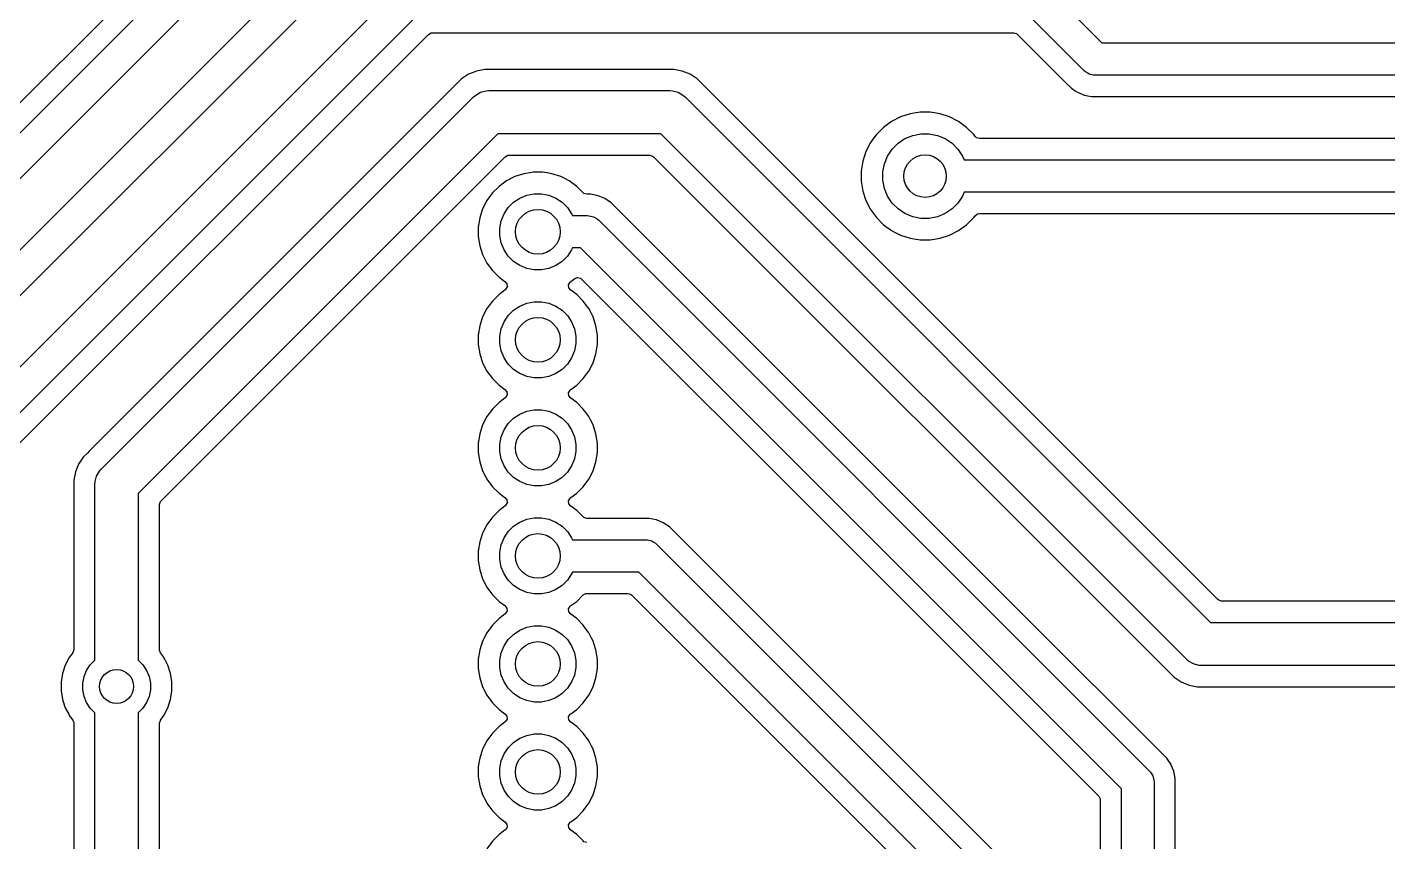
# Model space of a CAD drawing. Extents: x 101.7 to 181.8, y -136.4 to -71.3.
# Drawn here: x 132.9 to 164.88, y -103.65 to -84.5 of the extents above; entities that cross this region are included whole.
import ezdxf

# ---------------------------------------------------------------- set-up
doc = ezdxf.new("R2010")
doc.units = 0
doc.layers.add('BLACK', color=7, linetype='CONTINUOUS')

msp = doc.modelspace()

# ---------------------------------------------------------------- linework, layer by layer
at = {"layer": 'BLACK', "linetype": 'CONTINUOUS'}
for p, q in [((139.688073, -79.315295), (124.155298, -94.84807)), ((124.570592, -95.140592), (139.980592, -79.730592)), ((140.407816, -80.381), (125.221, -95.567816)), ((127.480592, -94.980592), (140.480592, -81.980593)), ((140.907815, -82.631), (128.131, -95.407815)), ((130.730592, -94.480592), (141.730592, -83.480592)), ((156.769408, -83.480592), (158.157815, -84.869)), ((142.157816, -84.131), (131.381, -94.907816)), ((157.730592, -85.519407), (156.342184, -84.131)), ((131.917819, -95.078811), (142.328811, -84.667819)), ((142.328811, -84.667819), (142.390134, -84.634334)), ((142.390134, -84.634334), (142.416492, -84.6315)), ((142.416492, -84.6315), (156.083508, -84.6315)), ((156.083508, -84.6315), (156.150547, -84.651185)), ((156.150547, -84.651185), (156.171189, -84.667819)), ((156.171189, -84.667819), (156.745991, -85.24262)), ((158.157815, -84.869), (165.092184, -84.869)), ((156.745991, -85.24262), (157.315294, -85.811923)), ((143.272294, -85.606278), (143.107123, -85.716642)), ((143.379807, -85.561745), (143.272294, -85.606278)), ((143.379809, -85.561745), (143.379807, -85.561745)), ((143.455831, -85.530256), (143.379809, -85.561745)), ((143.455835, -85.530255), (143.455831, -85.530256)), ((143.455838, -85.530254), (143.455835, -85.530255)), ((143.650666, -85.4915), (143.455838, -85.530253)), ((143.455838, -85.530253), (143.455838, -85.530254)), ((143.650671, -85.4915), (143.650666, -85.4915)), ((148.099329, -85.4915), (143.650671, -85.4915)), ((148.099333, -85.4915), (148.099329, -85.4915)), ((148.294161, -85.530254), (148.099333, -85.4915)), ((148.294169, -85.530256), (148.294161, -85.530254)), ((148.477704, -85.606279), (148.294169, -85.530256)), ((148.64288, -85.716646), (148.477704, -85.606279)), ((157.768053, -85.552259), (157.730592, -85.519407)), ((157.768062, -85.552268), (157.768053, -85.552259)), ((157.822669, -85.583795), (157.768062, -85.552268)), ((157.854197, -85.601998), (157.822669, -85.583795)), ((157.950269, -85.62774), (157.854197, -85.601998)), ((157.95027, -85.62774), (157.950269, -85.62774)), ((158, -85.631), (157.95027, -85.62774)), ((165.25, -85.631), (158, -85.631)), ((143.107115, -85.716648), (135.811248, -93.012518)), ((143.107123, -85.716642), (143.107115, -85.716648)), ((143.555597, -86.030669), (143.683693, -85.996346)), ((143.683693, -85.996346), (143.75, -85.992)), ((143.75, -85.992), (148, -85.992)), ((148, -85.992), (148.066307, -85.996346)), ((148.066307, -85.996346), (148.194403, -86.030669)), ((148.642884, -85.716649), (148.64288, -85.716646)), ((160.881416, -97.955181), (148.642884, -85.716649)), ((157.315294, -85.811923), (157.438077, -85.934706)), ((157.438077, -85.934706), (157.525135, -85.992876)), ((157.525135, -85.992876), (157.582453, -86.031175)), ((134.64079, -94.89079), (143.39079, -86.14079)), ((143.39079, -86.14079), (143.440749, -86.096976)), ((143.440749, -86.096976), (143.555597, -86.030669)), ((148.194403, -86.030669), (148.309251, -86.096977)), ((148.309251, -86.096977), (148.35921, -86.14079)), ((148.35921, -86.14079), (160.710421, -98.492)), ((157.582453, -86.031175), (157.582454, -86.031175)), ((157.582454, -86.031175), (157.582455, -86.031176)), ((157.582455, -86.031176), (157.582457, -86.031177)), ((157.582457, -86.031177), (157.691409, -86.076306)), ((157.691409, -86.076306), (157.742876, -86.097624)), ((157.742876, -86.097624), (157.74288, -86.097624)), ((157.74288, -86.097624), (157.742881, -86.097625)), ((157.742881, -86.097625), (157.913176, -86.1315)), ((157.913176, -86.1315), (157.913179, -86.1315)), ((157.913179, -86.1315), (165.336823, -86.1315)), ((153.424003, -86.609433), (153.213566, -86.716657)), ((153.648631, -86.536446), (153.424003, -86.609433)), ((153.881903, -86.4995), (153.648631, -86.536446)), ((153.881908, -86.4995), (153.881903, -86.4995)), ((154.118092, -86.4995), (153.881908, -86.4995)), ((154.118097, -86.4995), (154.118092, -86.4995)), ((154.351368, -86.536446), (154.118097, -86.4995)), ((154.575996, -86.609433), (154.351368, -86.536446)), ((154.753742, -86.7), (154.575996, -86.609433)), ((153.022487, -86.855485), (152.855485, -87.022487)), ((153.022488, -86.855485), (153.022487, -86.855485)), ((153.02249, -86.855483), (153.022488, -86.855485)), ((153.115914, -86.787606), (153.02249, -86.855483)), ((153.213566, -86.716657), (153.115914, -86.787606)), ((154.786433, -86.716657), (154.753742, -86.7)), ((154.97751, -86.855483), (154.786433, -86.716657)), ((154.977512, -86.855485), (154.97751, -86.855483)), ((155.144517, -87.02249), (154.977512, -86.855485)), ((143.96042, -87.008), (135.508, -95.46042)), ((147.78958, -87.008), (143.96042, -87.008)), ((160.14079, -99.359211), (147.78958, -87.008)), ((152.716657, -87.213566), (152.609433, -87.424003)), ((152.795862, -87.10455), (152.716657, -87.213566)), ((152.855483, -87.02249), (152.795862, -87.10455)), ((152.855485, -87.022488), (152.855483, -87.02249)), ((152.855485, -87.022487), (152.855485, -87.022488)), ((153.22699, -87.365607), (153.365607, -87.22699)), ((153.365607, -87.22699), (153.528603, -87.118079)), ((153.528603, -87.118079), (153.709715, -87.04306)), ((153.709715, -87.04306), (153.901983, -87.004815)), ((153.901983, -87.004815), (154.098017, -87.004815)), ((154.098017, -87.004815), (154.290285, -87.04306)), ((154.290285, -87.04306), (154.471397, -87.118079)), ((154.471397, -87.118079), (154.634393, -87.22699)), ((154.634393, -87.22699), (154.77301, -87.365607)), ((155.177137, -87.067387), (155.144517, -87.02249)), ((155.210415, -87.098815), (155.177137, -87.067387)), ((155.277454, -87.1185), (155.210415, -87.098815)), ((167.333508, -87.1185), (155.277454, -87.1185)), ((136.044819, -95.631415), (144.131416, -87.544819)), ((144.131416, -87.544819), (144.192739, -87.511334)), ((144.192739, -87.511334), (144.219097, -87.5085)), ((144.219097, -87.5085), (147.530904, -87.5085)), ((147.530904, -87.5085), (147.597943, -87.528185)), ((147.597943, -87.528185), (147.618585, -87.544819)), ((147.618585, -87.544819), (159.857115, -99.783351)), ((152.609433, -87.424003), (152.536446, -87.648631)), ((153.04306, -87.709715), (153.118079, -87.528603)), ((153.118079, -87.528603), (153.22699, -87.365607)), ((154.77301, -87.365607), (154.881921, -87.528603)), ((154.881921, -87.528603), (154.919365, -87.619)), ((144.717201, -87.920995), (144.572047, -87.943985)), ((144.789778, -87.9095), (144.717201, -87.920995)), ((145.010222, -87.9095), (144.789778, -87.9095)), ((145.119086, -87.926742), (145.010222, -87.9095)), ((145.227952, -87.943985), (145.119086, -87.926742)), ((152.536446, -87.648631), (152.4995, -87.881902)), ((152.4995, -87.881902), (152.4995, -88.118097)), ((153.004815, -87.901983), (153.04306, -87.709715)), ((153.004815, -88.098017), (153.004815, -87.901983)), ((154.919365, -87.619), (167.592184, -87.619)), ((143.987636, -88.241756), (143.831756, -88.397636)), ((143.987641, -88.241752), (143.987636, -88.241756)), ((144.165974, -88.112187), (143.987641, -88.241752)), ((144.362393, -88.012104), (144.165974, -88.112187)), ((144.362396, -88.012103), (144.362393, -88.012104)), ((144.572047, -87.943985), (144.362396, -88.012103)), ((145.437603, -88.012103), (145.227952, -87.943985)), ((145.437606, -88.012104), (145.437603, -88.012103)), ((145.516791, -88.052452), (145.437606, -88.012104)), ((145.634022, -88.112185), (145.516791, -88.052452)), ((145.634024, -88.112186), (145.634022, -88.112185)), ((145.634025, -88.112187), (145.634024, -88.112186)), ((145.812358, -88.241752), (145.634025, -88.112187)), ((145.812363, -88.241756), (145.812358, -88.241752)), ((145.962788, -88.392181), (145.812363, -88.241756)), ((152.4995, -88.118097), (152.536446, -88.351368)), ((153.04306, -88.290285), (153.004815, -88.098017)), ((143.831752, -88.397641), (143.702187, -88.575974)), ((143.831756, -88.397636), (143.831752, -88.397641)), ((144.329046, -88.614291), (144.475743, -88.516271)), ((144.475743, -88.516271), (144.638744, -88.448754)), ((144.638744, -88.448754), (144.811785, -88.414334)), ((144.811785, -88.414334), (144.988215, -88.414334)), ((144.988215, -88.414334), (145.161256, -88.448754)), ((145.161256, -88.448754), (145.324257, -88.516271)), ((145.324257, -88.516271), (145.470954, -88.614291)), ((145.98343, -88.408815), (145.962788, -88.392181)), ((146.050469, -88.4285), (145.98343, -88.408815)), ((146.14682, -88.4285), (146.050469, -88.4285)), ((146.146821, -88.4285), (146.14682, -88.4285)), ((146.146823, -88.4285), (146.146821, -88.4285)), ((146.317118, -88.462374), (146.146823, -88.4285)), ((146.317128, -88.462377), (146.317118, -88.462374)), ((146.477543, -88.528822), (146.317128, -88.462377)), ((146.621926, -88.625295), (146.477543, -88.528822)), ((152.536446, -88.351368), (152.609433, -88.575996)), ((153.118079, -88.471397), (153.04306, -88.290285)), ((153.22699, -88.634393), (153.118079, -88.471397)), ((154.881921, -88.471397), (154.77301, -88.634393)), ((154.919365, -88.381), (154.881921, -88.471397)), ((167.75, -88.381), (154.919365, -88.381)), ((143.602103, -88.772396), (143.533985, -88.982047)), ((143.602104, -88.772393), (143.602103, -88.772396)), ((143.702187, -88.575974), (143.602104, -88.772393)), ((144.038754, -89.048744), (144.106271, -88.885743)), ((144.106271, -88.885743), (144.204291, -88.739046)), ((144.204291, -88.739046), (144.329046, -88.614291)), ((145.470954, -88.614291), (145.595709, -88.739046)), ((145.595709, -88.739046), (145.693729, -88.885743)), ((145.693729, -88.885743), (145.711647, -88.929)), ((146.621927, -88.625296), (146.621926, -88.625295)), ((156.387195, -98.390566), (146.621927, -88.625296)), ((152.609433, -88.575996), (152.709503, -88.772393)), ((152.709503, -88.772393), (152.716657, -88.786433)), ((152.716657, -88.786433), (152.855483, -88.97751)), ((153.365607, -88.77301), (153.22699, -88.634393)), ((153.528603, -88.881921), (153.365607, -88.77301)), ((153.709715, -88.95694), (153.528603, -88.881921)), ((154.471397, -88.881921), (154.290285, -88.95694)), ((154.634393, -88.77301), (154.471397, -88.881921)), ((154.77301, -88.634393), (154.634393, -88.77301)), ((155.177137, -88.932613), (155.232467, -88.889948)), ((155.232467, -88.889948), (155.277454, -88.8815)), ((155.277454, -88.8815), (167.836823, -88.8815)), ((143.533985, -88.982047), (143.4995, -89.199778)), ((143.4995, -89.199778), (143.4995, -89.420221)), ((144.004334, -89.221785), (144.038754, -89.048744)), ((145.711647, -88.929), (146.06, -88.929)), ((146.06, -88.929), (146.109715, -88.932259)), ((146.109715, -88.932259), (146.109731, -88.932259)), ((146.109731, -88.932259), (146.205803, -88.958002)), ((146.205803, -88.958002), (146.23733, -88.976204)), ((146.23733, -88.976204), (146.291938, -89.007732)), ((146.291938, -89.007732), (146.291946, -89.00774)), ((146.291946, -89.00774), (146.329408, -89.040592)), ((146.329408, -89.040592), (159.269407, -101.980592)), ((152.855483, -88.97751), (153.02249, -89.144517)), ((153.02249, -89.144517), (153.213567, -89.283343)), ((153.901983, -88.995185), (153.709715, -88.95694)), ((154.098017, -88.995185), (153.901983, -88.995185)), ((154.290285, -88.95694), (154.098017, -88.995185)), ((154.786433, -89.283343), (154.97751, -89.144517)), ((154.97751, -89.144517), (155.144517, -88.97751)), ((155.144517, -88.97751), (155.177137, -88.932613)), ((143.4995, -89.420221), (143.533985, -89.637952)), ((144.004334, -89.398215), (144.004334, -89.221785)), ((144.038754, -89.571256), (144.004334, -89.398215)), ((153.213567, -89.283343), (153.312991, -89.334002)), ((153.312991, -89.334002), (153.424003, -89.390566)), ((153.424003, -89.390566), (153.424005, -89.390566)), ((153.424005, -89.390566), (153.424008, -89.390568)), ((153.424008, -89.390568), (153.544412, -89.429689)), ((153.544412, -89.429689), (153.648631, -89.463553)), ((153.648631, -89.463553), (153.881903, -89.5005)), ((153.881903, -89.5005), (153.881908, -89.5005)), ((153.881908, -89.5005), (154.118097, -89.5005)), ((154.118097, -89.5005), (154.351368, -89.463553)), ((154.351368, -89.463553), (154.575992, -89.390568)), ((154.575992, -89.390568), (154.786433, -89.283343)), ((143.533985, -89.637952), (143.602103, -89.847603)), ((143.602103, -89.847603), (143.602104, -89.847606)), ((143.602104, -89.847606), (143.702187, -90.044025)), ((144.106271, -89.734257), (144.038754, -89.571256)), ((144.204291, -89.880954), (144.106271, -89.734257)), ((145.693729, -89.734257), (145.595709, -89.880954)), ((145.711647, -89.691), (145.693729, -89.734257)), ((145.902184, -89.691), (145.711647, -89.691)), ((158.619, -102.407815), (145.902184, -89.691)), ((143.702187, -90.044025), (143.831752, -90.222358)), ((144.329046, -90.005709), (144.204291, -89.880954)), ((144.475743, -90.103729), (144.329046, -90.005709)), ((144.638744, -90.171246), (144.475743, -90.103729)), ((144.811785, -90.205666), (144.638744, -90.171246)), ((145.161256, -90.171246), (144.988215, -90.205666)), ((145.324257, -90.103729), (145.161256, -90.171246)), ((145.470954, -90.005709), (145.324257, -90.103729)), ((145.595709, -89.880954), (145.470954, -90.005709)), ((143.831752, -90.222358), (143.831756, -90.222363)), ((143.831756, -90.222363), (143.987636, -90.378243)), ((143.987636, -90.378243), (143.987641, -90.378247)), ((143.987641, -90.378247), (144.127254, -90.479682)), ((144.127254, -90.479682), (144.16992, -90.535012)), ((144.988215, -90.205666), (144.811785, -90.205666)), ((145.656704, -90.493579), (145.672736, -90.479687)), ((145.672736, -90.479687), (145.766795, -90.41135)), ((145.766795, -90.41135), (145.8326, -90.387871)), ((145.8326, -90.387871), (145.900653, -90.403697)), ((145.900653, -90.403697), (145.927354, -90.423984)), ((145.927354, -90.423984), (152.105418, -96.602047)), ((143.987636, -90.781756), (143.831756, -90.937636)), ((143.987641, -90.781752), (143.987636, -90.781756)), ((144.127254, -90.680318), (143.987641, -90.781752)), ((144.143293, -90.66642), (144.127254, -90.680318)), ((144.175899, -90.604625), (144.143293, -90.66642)), ((144.16992, -90.535012), (144.175899, -90.604625)), ((145.624099, -90.555374), (145.656704, -90.493579)), ((145.630078, -90.624987), (145.624099, -90.555374)), ((145.672744, -90.680317), (145.630078, -90.624987)), ((145.812358, -90.781752), (145.672744, -90.680317)), ((145.812363, -90.781756), (145.812358, -90.781752)), ((145.968243, -90.937636), (145.812363, -90.781756)), ((143.702187, -91.115974), (143.602104, -91.312393)), ((143.831752, -90.937641), (143.702187, -91.115974)), ((143.831756, -90.937636), (143.831752, -90.937641)), ((144.329046, -91.154291), (144.475743, -91.056271)), ((144.475743, -91.056271), (144.638744, -90.988754)), ((144.638744, -90.988754), (144.811785, -90.954334)), ((144.811785, -90.954334), (144.988215, -90.954334)), ((144.988215, -90.954334), (145.161256, -90.988754)), ((145.161256, -90.988754), (145.324257, -91.056271)), ((145.324257, -91.056271), (145.470954, -91.154291)), ((145.968247, -90.937641), (145.968243, -90.937636)), ((146.013553, -91), (145.968247, -90.937641)), ((146.097815, -91.115978), (146.013553, -91)), ((146.149333, -91.217087), (146.097815, -91.115978)), ((143.602103, -91.312396), (143.533985, -91.522047)), ((143.602104, -91.312393), (143.602103, -91.312396)), ((144.038754, -91.588744), (144.106271, -91.425743)), ((144.106271, -91.425743), (144.204291, -91.279046)), ((144.204291, -91.279046), (144.329046, -91.154291)), ((145.470954, -91.154291), (145.595709, -91.279046)), ((145.595709, -91.279046), (145.693729, -91.425743)), ((145.693729, -91.425743), (145.761246, -91.588744)), ((146.197895, -91.312393), (146.149333, -91.217087)), ((146.197895, -91.312394), (146.197895, -91.312393)), ((146.266015, -91.522049), (146.197895, -91.312394)), ((143.533985, -91.522047), (143.4995, -91.739778)), ((143.4995, -91.739778), (143.4995, -91.960221)), ((144.004334, -91.761785), (144.038754, -91.588744)), ((144.004334, -91.938215), (144.004334, -91.761785)), ((145.761246, -91.588744), (145.795666, -91.761785)), ((145.795666, -91.761785), (145.795666, -91.938215)), ((146.3005, -91.739778), (146.266015, -91.522049)), ((146.3005, -91.960222), (146.3005, -91.739778)), ((143.4995, -91.960221), (143.533985, -92.177952)), ((144.038754, -92.111256), (144.004334, -91.938215)), ((145.795666, -91.938215), (145.761246, -92.111256)), ((146.266015, -92.177951), (146.3005, -91.960222)), ((143.533985, -92.177952), (143.602103, -92.387603)), ((143.602103, -92.387603), (143.602104, -92.387606)), ((143.602104, -92.387606), (143.702187, -92.584025)), ((144.106271, -92.274257), (144.038754, -92.111256)), ((144.204291, -92.420954), (144.106271, -92.274257)), ((145.693729, -92.274257), (145.595709, -92.420954)), ((145.761246, -92.111256), (145.693729, -92.274257)), ((146.097815, -92.584022), (146.197895, -92.387606)), ((146.197895, -92.387606), (146.266015, -92.177951)), ((143.702187, -92.584025), (143.831752, -92.762358)), ((144.329046, -92.545709), (144.204291, -92.420954)), ((144.475743, -92.643729), (144.329046, -92.545709)), ((144.638744, -92.711246), (144.475743, -92.643729)), ((144.811785, -92.745666), (144.638744, -92.711246)), ((145.161256, -92.711246), (144.988215, -92.745666)), ((145.324257, -92.643729), (145.161256, -92.711246)), ((145.470954, -92.545709), (145.324257, -92.643729)), ((145.595709, -92.420954), (145.470954, -92.545709)), ((145.968242, -92.762365), (146.097815, -92.584022)), ((135.811248, -93.012518), (134.357119, -94.466647)), ((143.831752, -92.762358), (143.831756, -92.762363)), ((143.831756, -92.762363), (143.987636, -92.918243)), ((143.987636, -92.918243), (143.987641, -92.918247)), ((143.987641, -92.918247), (144.127254, -93.019682)), ((144.127254, -93.019682), (144.16992, -93.075012)), ((144.988215, -92.745666), (144.811785, -92.745666)), ((145.6241, -93.095375), (145.656705, -93.03358)), ((145.656705, -93.03358), (145.672745, -93.019682)), ((145.672745, -93.019682), (145.812358, -92.918247)), ((145.812356, -92.918247), (145.812365, -92.918242)), ((145.812358, -92.918247), (145.812356, -92.918247)), ((145.812365, -92.918242), (145.968242, -92.762365)), ((143.987636, -93.321756), (143.831756, -93.477636)), ((143.987641, -93.321752), (143.987636, -93.321756)), ((144.127254, -93.220318), (143.987641, -93.321752)), ((144.143293, -93.20642), (144.127254, -93.220318)), ((144.175899, -93.144625), (144.143293, -93.20642)), ((144.16992, -93.075012), (144.175899, -93.144625)), ((145.630079, -93.164989), (145.6241, -93.095375)), ((145.672745, -93.220318), (145.630079, -93.164989)), ((145.812358, -93.321752), (145.672745, -93.220318)), ((145.812363, -93.321756), (145.812358, -93.321752)), ((145.968243, -93.477636), (145.812363, -93.321756)), ((143.702187, -93.655974), (143.602104, -93.852393)), ((143.831752, -93.477641), (143.702187, -93.655974)), ((143.831756, -93.477636), (143.831752, -93.477641)), ((144.329046, -93.694291), (144.475743, -93.596271)), ((144.475743, -93.596271), (144.638744, -93.528754)), ((144.638744, -93.528754), (144.811785, -93.494334)), ((144.811785, -93.494334), (144.988215, -93.494334)), ((144.988215, -93.494334), (145.161256, -93.528754)), ((145.161256, -93.528754), (145.324257, -93.596271)), ((145.324257, -93.596271), (145.470954, -93.694291)), ((145.968247, -93.477641), (145.968243, -93.477636)), ((146.002993, -93.525466), (145.968247, -93.477641)), ((146.097815, -93.655978), (146.002993, -93.525466)), ((146.134333, -93.727648), (146.097815, -93.655978)), ((143.602103, -93.852396), (143.533985, -94.062047)), ((143.602104, -93.852393), (143.602103, -93.852396)), ((144.038754, -94.128744), (144.106271, -93.965743)), ((144.106271, -93.965743), (144.204291, -93.819046)), ((144.204291, -93.819046), (144.329046, -93.694291)), ((145.470954, -93.694291), (145.595709, -93.819046)), ((145.595709, -93.819046), (145.693729, -93.965743)), ((145.693729, -93.965743), (145.761246, -94.128744)), ((146.197895, -93.852393), (146.134333, -93.727648)), ((146.197895, -93.852394), (146.197895, -93.852393)), ((146.266015, -94.062049), (146.197895, -93.852394)), ((143.533985, -94.062047), (143.4995, -94.279778)), ((143.4995, -94.279778), (143.4995, -94.500221)), ((144.004334, -94.301785), (144.038754, -94.128744)), ((144.004334, -94.478215), (144.004334, -94.301785)), ((145.761246, -94.128744), (145.795666, -94.301785)), ((145.795666, -94.301785), (145.795666, -94.478215)), ((146.3005, -94.279778), (146.266015, -94.062049)), ((146.3005, -94.500222), (146.3005, -94.279778)), ((134.216645, -94.60712), (134.106282, -94.772289)), ((134.312156, -94.51161), (134.216645, -94.60712)), ((134.357119, -94.466647), (134.312156, -94.51161)), ((143.4995, -94.500221), (143.533985, -94.717952)), ((144.038754, -94.651256), (144.004334, -94.478215)), ((145.795666, -94.478215), (145.761246, -94.651256)), ((146.266015, -94.717951), (146.3005, -94.500222)), ((134.030254, -94.955838), (133.9915, -95.150666)), ((134.030256, -94.95583), (134.030254, -94.955838)), ((134.106277, -94.772298), (134.030256, -94.95583)), ((134.106282, -94.772289), (134.106277, -94.772298)), ((134.530669, -95.055597), (134.596977, -94.940749)), ((134.596977, -94.940749), (134.64079, -94.89079)), ((143.533985, -94.717952), (143.602103, -94.927603)), ((143.602103, -94.927603), (143.602104, -94.927606)), ((143.602104, -94.927606), (143.670122, -95.061096)), ((144.106271, -94.814257), (144.038754, -94.651256)), ((144.204291, -94.960954), (144.106271, -94.814257)), ((144.329046, -95.085709), (144.204291, -94.960954)), ((145.595709, -94.960954), (145.470954, -95.085709)), ((145.693729, -94.814257), (145.595709, -94.960954)), ((145.761246, -94.651256), (145.693729, -94.814257)), ((146.097815, -95.124022), (146.197895, -94.927606)), ((146.197895, -94.927606), (146.266015, -94.717951)), ((133.9915, -95.150666), (133.9915, -99.135248)), ((134.492, -95.25), (134.496346, -95.183693)), ((134.492, -99.382077), (134.492, -95.25)), ((134.496346, -95.183693), (134.530669, -95.055597)), ((143.670122, -95.061096), (143.697654, -95.11513)), ((143.697654, -95.11513), (143.702187, -95.124025)), ((143.702187, -95.124025), (143.831752, -95.302358)), ((144.475743, -95.183729), (144.329046, -95.085709)), ((144.638744, -95.251246), (144.475743, -95.183729)), ((144.811785, -95.285666), (144.638744, -95.251246)), ((144.988215, -95.285666), (144.811785, -95.285666)), ((145.161256, -95.251246), (144.988215, -95.285666)), ((145.324257, -95.183729), (145.161256, -95.251246)), ((145.470954, -95.085709), (145.324257, -95.183729)), ((145.968242, -95.302365), (146.097815, -95.124022)), ((135.508, -95.46042), (135.508, -99.382077)), ((143.831752, -95.302358), (143.831756, -95.302363)), ((143.831756, -95.302363), (143.987636, -95.458243)), ((143.987636, -95.458243), (143.987641, -95.458247)), ((143.987641, -95.458247), (144.127254, -95.559682)), ((144.127254, -95.559682), (144.16992, -95.615012)), ((145.6241, -95.635375), (145.656705, -95.57358)), ((145.656705, -95.57358), (145.672745, -95.559682)), ((145.672745, -95.559682), (145.812358, -95.458247)), ((145.812356, -95.458247), (145.812365, -95.458242)), ((145.812358, -95.458247), (145.812356, -95.458247)), ((145.812365, -95.458242), (145.968242, -95.302365)), ((136.0085, -95.719096), (136.028185, -95.652057)), ((136.0085, -99.135248), (136.0085, -95.719096)), ((136.028185, -95.652057), (136.044819, -95.631415)), ((143.987636, -95.861756), (143.831756, -96.017636)), ((143.987641, -95.861752), (143.987636, -95.861756)), ((144.127254, -95.760318), (143.987641, -95.861752)), ((144.143293, -95.74642), (144.127254, -95.760318)), ((144.175899, -95.684625), (144.143293, -95.74642)), ((144.16992, -95.615012), (144.175899, -95.684625)), ((145.630079, -95.704989), (145.6241, -95.635375)), ((145.672745, -95.760318), (145.630079, -95.704989)), ((145.812358, -95.861752), (145.672745, -95.760318)), ((145.812363, -95.861756), (145.812358, -95.861752)), ((145.962788, -96.012181), (145.812363, -95.861756)), ((143.702187, -96.195974), (143.602104, -96.392393)), ((143.831752, -96.017641), (143.702187, -96.195974)), ((143.831756, -96.017636), (143.831752, -96.017641)), ((144.204291, -96.359046), (144.329046, -96.234291)), ((144.329046, -96.234291), (144.475743, -96.136271)), ((144.475743, -96.136271), (144.638744, -96.068754)), ((144.638744, -96.068754), (144.811785, -96.034334)), ((144.811785, -96.034334), (144.988215, -96.034334)), ((144.988215, -96.034334), (145.161256, -96.068754)), ((145.161256, -96.068754), (145.324257, -96.136271)), ((145.324257, -96.136271), (145.470954, -96.234291)), ((145.470954, -96.234291), (145.595709, -96.359046)), ((145.98343, -96.028815), (145.962788, -96.012181)), ((146.050469, -96.0485), (145.98343, -96.028815)), ((147.51682, -96.0485), (146.050469, -96.0485)), ((147.516821, -96.0485), (147.51682, -96.0485)), ((147.516823, -96.0485), (147.516821, -96.0485)), ((147.687118, -96.082374), (147.516823, -96.0485)), ((147.687128, -96.082377), (147.687118, -96.082374)), ((147.847543, -96.148822), (147.687128, -96.082377)), ((147.991926, -96.245295), (147.847543, -96.148822)), ((147.991927, -96.245296), (147.991926, -96.245295)), ((154.08458, -102.337951), (147.991927, -96.245296)), ((143.602103, -96.392396), (143.533985, -96.602047)), ((143.602104, -96.392393), (143.602103, -96.392396)), ((144.038754, -96.668744), (144.106271, -96.505743)), ((144.106271, -96.505743), (144.204291, -96.359046)), ((145.595709, -96.359046), (145.693729, -96.505743)), ((145.693729, -96.505743), (145.711647, -96.549)), ((145.711647, -96.549), (147.43, -96.549)), ((147.43, -96.549), (147.479715, -96.552259)), ((147.479715, -96.552259), (147.479731, -96.552259)), ((147.479731, -96.552259), (147.575803, -96.578002)), ((143.533985, -96.602047), (143.4995, -96.819778)), ((143.4995, -96.819778), (143.4995, -97.040221)), ((144.004334, -96.841785), (144.038754, -96.668744)), ((144.004334, -97.018215), (144.004334, -96.841785)), ((147.575803, -96.578002), (147.60733, -96.596204)), ((147.60733, -96.596204), (147.661938, -96.627732)), ((147.661938, -96.627732), (147.661946, -96.62774)), ((147.661946, -96.62774), (147.699408, -96.660592)), ((147.699408, -96.660592), (155.769407, -104.730592)), ((152.105418, -96.602047), (158.082181, -102.57881)), ((143.4995, -97.040221), (143.533985, -97.257952)), ((144.038754, -97.191256), (144.004334, -97.018215)), ((144.106271, -97.354257), (144.038754, -97.191256)), ((143.533985, -97.257952), (143.602103, -97.467603)), ((143.602103, -97.467603), (143.602104, -97.467606)), ((143.602104, -97.467606), (143.702187, -97.664025)), ((144.204291, -97.500954), (144.106271, -97.354257)), ((144.329046, -97.625709), (144.204291, -97.500954)), ((145.595709, -97.500954), (145.470954, -97.625709)), ((145.693729, -97.354257), (145.595709, -97.500954)), ((145.711647, -97.311), (145.693729, -97.354257)), ((147.272184, -97.311), (145.711647, -97.311)), ((155.119, -105.157815), (147.272184, -97.311)), ((143.702187, -97.664025), (143.831752, -97.842358)), ((143.831752, -97.842358), (143.831756, -97.842363)), ((143.831756, -97.842363), (143.987636, -97.998243)), ((144.475743, -97.723729), (144.329046, -97.625709)), ((144.638744, -97.791246), (144.475743, -97.723729)), ((144.811785, -97.825666), (144.638744, -97.791246)), ((144.988215, -97.825666), (144.811785, -97.825666)), ((145.161256, -97.791246), (144.988215, -97.825666)), ((145.324257, -97.723729), (145.161256, -97.791246)), ((145.470954, -97.625709), (145.324257, -97.723729)), ((145.962788, -97.847819), (146.024111, -97.814334)), ((146.024111, -97.814334), (146.050469, -97.8115)), ((146.050469, -97.8115), (147.013508, -97.8115)), ((147.013508, -97.8115), (147.080547, -97.831185)), ((147.080547, -97.831185), (147.101189, -97.847819)), ((143.987636, -97.998243), (143.987641, -97.998247)), ((143.987641, -97.998247), (144.127254, -98.099682)), ((144.127254, -98.099682), (144.16992, -98.155012)), ((144.16992, -98.155012), (144.175899, -98.224625)), ((145.6241, -98.175375), (145.656705, -98.11358)), ((145.656705, -98.11358), (145.672745, -98.099682)), ((145.672745, -98.099682), (145.812358, -97.998247)), ((145.812356, -97.998247), (145.812365, -97.998242)), ((145.812358, -97.998247), (145.812356, -97.998247)), ((145.812365, -97.998242), (145.962788, -97.847819)), ((147.101189, -97.847819), (154.582181, -105.32881)), ((160.902058, -97.971815), (160.881416, -97.955181)), ((160.969097, -97.9915), (160.902058, -97.971815)), ((176.3675, -97.9915), (160.969097, -97.9915)), ((143.987636, -98.401756), (143.831756, -98.557636)), ((143.987641, -98.401752), (143.987636, -98.401756)), ((144.127254, -98.300318), (143.987641, -98.401752)), ((144.143293, -98.28642), (144.127254, -98.300318)), ((144.175899, -98.224625), (144.143293, -98.28642)), ((145.630079, -98.244989), (145.6241, -98.175375)), ((145.672745, -98.300318), (145.630079, -98.244989)), ((145.812358, -98.401752), (145.672745, -98.300318)), ((145.812363, -98.401756), (145.812358, -98.401752)), ((145.968243, -98.557636), (145.812363, -98.401756)), ((159.561923, -101.565294), (156.387195, -98.390566)), ((143.702187, -98.735974), (143.602104, -98.932393)), ((143.831752, -98.557641), (143.702187, -98.735974)), ((143.831756, -98.557636), (143.831752, -98.557641)), ((144.204291, -98.899046), (144.329046, -98.774291)), ((144.329046, -98.774291), (144.475743, -98.676271)), ((144.475743, -98.676271), (144.638744, -98.608754)), ((144.638744, -98.608754), (144.811785, -98.574334)), ((144.811785, -98.574334), (144.988215, -98.574334)), ((144.988215, -98.574334), (145.161256, -98.608754)), ((145.161256, -98.608754), (145.324257, -98.676271)), ((145.324257, -98.676271), (145.470954, -98.774291)), ((145.470954, -98.774291), (145.595709, -98.899046)), ((145.968247, -98.557641), (145.968243, -98.557636)), ((146.047134, -98.666221), (145.968247, -98.557641)), ((146.097815, -98.735978), (146.047134, -98.666221)), ((146.163237, -98.864375), (146.097815, -98.735978)), ((160.710421, -98.492), (176.992, -98.492)), ((143.602103, -98.932396), (143.533985, -99.142047)), ((143.602104, -98.932393), (143.602103, -98.932396)), ((144.038754, -99.208744), (144.106271, -99.045743)), ((144.106271, -99.045743), (144.204291, -98.899046)), ((145.595709, -98.899046), (145.693729, -99.045743)), ((145.693729, -99.045743), (145.761246, -99.208744)), ((146.197895, -98.932393), (146.163237, -98.864375)), ((146.197895, -98.932394), (146.197895, -98.932393)), ((146.266015, -99.142049), (146.197895, -98.932394)), ((133.887715, -99.318386), (133.794781, -99.500776)), ((133.967818, -99.208133), (133.887715, -99.318386)), ((133.971815, -99.202287), (133.967818, -99.208133)), ((133.9915, -99.135248), (133.971815, -99.202287)), ((134.381592, -99.492485), (134.492, -99.382077)), ((135.508, -99.382077), (135.618408, -99.492485)), ((136.008702, -99.142327), (136.0085, -99.135248)), ((136.032182, -99.208133), (136.008702, -99.142327)), ((136.101235, -99.303178), (136.032182, -99.208133)), ((136.112287, -99.31839), (136.101235, -99.303178)), ((136.133375, -99.359778), (136.112287, -99.31839)), ((136.205218, -99.500776), (136.133375, -99.359778)), ((143.533985, -99.142047), (143.4995, -99.359778)), ((143.4995, -99.359778), (143.4995, -99.580221)), ((144.004334, -99.381785), (144.038754, -99.208744)), ((144.004334, -99.558215), (144.004334, -99.381785)), ((145.761246, -99.208744), (145.795666, -99.381785)), ((145.795666, -99.381785), (145.795666, -99.558215)), ((146.3005, -99.359778), (146.266015, -99.142049)), ((146.3005, -99.580222), (146.3005, -99.359778)), ((160.190749, -99.403024), (160.14079, -99.359211)), ((160.305597, -99.469331), (160.190749, -99.403024)), ((133.731522, -99.695465), (133.6995, -99.897648)), ((133.794781, -99.500776), (133.731522, -99.695465)), ((134.234448, -99.767772), (134.294463, -99.622883)), ((134.294463, -99.622883), (134.381592, -99.492485)), ((135.618408, -99.492485), (135.705537, -99.622883)), ((135.705537, -99.622883), (135.765552, -99.767772)), ((136.268477, -99.695465), (136.205218, -99.500776)), ((136.289597, -99.828811), (136.268477, -99.695465)), ((143.4995, -99.580221), (143.533985, -99.797952)), ((144.038754, -99.731256), (144.004334, -99.558215)), ((144.106271, -99.894257), (144.038754, -99.731256)), ((145.761246, -99.731256), (145.693729, -99.894257)), ((145.795666, -99.558215), (145.761246, -99.731256)), ((146.266015, -99.797951), (146.3005, -99.580222)), ((160.433693, -99.503654), (160.305597, -99.469331)), ((160.5, -99.508), (160.433693, -99.503654)), ((176.992, -99.508), (160.5, -99.508)), ((133.6995, -99.897648), (133.6995, -100.102351)), ((134.203852, -99.921586), (134.234448, -99.767772)), ((134.203852, -100.078414), (134.203852, -99.921586)), ((134.234448, -100.232228), (134.203852, -100.078414)), ((135.765552, -99.767772), (135.796148, -99.921586)), ((135.796148, -100.078414), (135.765552, -100.232228)), ((135.796148, -99.921586), (135.796148, -100.078414)), ((136.3005, -99.897648), (136.289597, -99.828811)), ((136.3005, -100.102352), (136.3005, -99.897648)), ((143.533985, -99.797952), (143.602103, -100.007603)), ((143.602103, -100.007603), (143.602104, -100.007606)), ((143.602104, -100.007606), (143.702187, -100.204025)), ((144.204291, -100.040954), (144.106271, -99.894257)), ((144.329046, -100.165709), (144.204291, -100.040954)), ((145.595709, -100.040954), (145.470954, -100.165709)), ((145.693729, -99.894257), (145.595709, -100.040954)), ((146.097815, -100.204022), (146.197895, -100.007606)), ((146.197895, -100.007606), (146.266015, -99.797951)), ((159.857115, -99.783351), (159.857123, -99.783357)), ((159.857123, -99.783357), (160.022286, -99.893715)), ((160.022286, -99.893715), (160.022289, -99.893716)), ((160.022289, -99.893716), (160.022297, -99.893722)), ((160.022297, -99.893722), (160.129809, -99.938254)), ((160.129809, -99.938254), (160.205831, -99.969744)), ((160.205831, -99.969744), (160.396177, -100.007606)), ((160.396177, -100.007606), (160.400666, -100.008499)), ((160.400666, -100.008499), (160.40067, -100.0085)), ((160.40067, -100.0085), (160.400671, -100.0085)), ((160.400671, -100.0085), (160.400672, -100.0085)), ((160.400672, -100.0085), (160.599329, -100.0085)), ((160.599329, -100.0085), (176.3675, -100.0085)), ((133.6995, -100.102351), (133.731522, -100.304534)), ((133.731522, -100.304534), (133.794781, -100.499223)), ((134.294463, -100.377117), (134.234448, -100.232228)), ((134.381592, -100.507515), (134.294463, -100.377117)), ((135.705537, -100.377117), (135.618408, -100.507515)), ((135.765552, -100.232228), (135.705537, -100.377117)), ((136.20522, -100.499219), (136.268477, -100.304534)), ((136.268477, -100.304534), (136.3005, -100.102352)), ((143.702187, -100.204025), (143.831752, -100.382358)), ((143.831752, -100.382358), (143.831756, -100.382363)), ((143.831756, -100.382363), (143.987636, -100.538243)), ((144.475743, -100.263729), (144.329046, -100.165709)), ((144.638744, -100.331246), (144.475743, -100.263729)), ((144.811785, -100.365666), (144.638744, -100.331246)), ((144.988215, -100.365666), (144.811785, -100.365666)), ((145.161256, -100.331246), (144.988215, -100.365666)), ((145.324257, -100.263729), (145.161256, -100.331246)), ((145.470954, -100.165709), (145.324257, -100.263729)), ((145.812365, -100.538242), (145.968242, -100.382365)), ((145.968242, -100.382365), (146.097815, -100.204022)), ((133.794781, -100.499223), (133.873431, -100.65358)), ((133.873431, -100.65358), (133.887713, -100.68161)), ((133.887713, -100.68161), (133.967818, -100.791866)), ((134.492, -100.617923), (134.381592, -100.507515)), ((134.492, -105.382077), (134.492, -100.617923)), ((135.618408, -100.507515), (135.508, -100.617923)), ((135.508, -100.617923), (135.508, -105.382077)), ((136.032165, -100.791888), (136.112287, -100.68161)), ((136.112287, -100.68161), (136.20522, -100.499219)), ((143.987636, -100.538243), (143.987641, -100.538247)), ((143.987641, -100.538247), (144.127254, -100.639682)), ((144.127254, -100.639682), (144.16992, -100.695012)), ((144.16992, -100.695012), (144.175899, -100.764625)), ((145.6241, -100.715375), (145.656705, -100.65358)), ((145.630079, -100.784989), (145.6241, -100.715375)), ((145.656705, -100.65358), (145.672745, -100.639682)), ((145.672745, -100.639682), (145.812358, -100.538247)), ((145.812356, -100.538247), (145.812365, -100.538242)), ((145.812358, -100.538247), (145.812356, -100.538247)), ((133.967818, -100.791866), (133.991298, -100.85767)), ((133.991298, -100.85767), (133.9915, -100.86475)), ((133.9915, -100.86475), (133.9915, -105.135248)), ((136.0085, -100.86475), (136.028185, -100.797711)), ((136.0085, -105.135248), (136.0085, -100.86475)), ((136.028185, -100.797711), (136.032165, -100.791888)), ((143.987636, -100.941756), (143.831756, -101.097636)), ((143.987641, -100.941752), (143.987636, -100.941756)), ((144.127254, -100.840318), (143.987641, -100.941752)), ((144.143293, -100.82642), (144.127254, -100.840318)), ((144.175899, -100.764625), (144.143293, -100.82642)), ((145.672745, -100.840318), (145.630079, -100.784989)), ((145.812358, -100.941752), (145.672745, -100.840318)), ((145.812363, -100.941756), (145.812358, -100.941752)), ((145.968243, -101.097636), (145.812363, -100.941756)), ((143.702187, -101.275974), (143.602104, -101.472393)), ((143.831752, -101.097641), (143.702187, -101.275974)), ((143.831756, -101.097636), (143.831752, -101.097641)), ((144.204291, -101.439046), (144.329046, -101.314291)), ((144.329046, -101.314291), (144.475743, -101.216271)), ((144.475743, -101.216271), (144.638744, -101.148754)), ((144.638744, -101.148754), (144.811785, -101.114334)), ((144.811785, -101.114334), (144.988215, -101.114334)), ((144.988215, -101.114334), (145.161256, -101.148754)), ((145.161256, -101.148754), (145.324257, -101.216271)), ((145.324257, -101.216271), (145.470954, -101.314291)), ((145.470954, -101.314291), (145.595709, -101.439046)), ((145.968247, -101.097641), (145.968243, -101.097636)), ((145.990667, -101.1285), (145.968247, -101.097641)), ((146.097815, -101.275978), (145.990667, -101.1285)), ((146.163237, -101.404375), (146.097815, -101.275978)), ((143.533985, -101.682047), (143.51646, -101.792696)), ((143.602103, -101.472396), (143.533985, -101.682047)), ((143.602104, -101.472393), (143.602103, -101.472396)), ((144.038754, -101.748744), (144.106271, -101.585743)), ((144.106271, -101.585743), (144.204291, -101.439046)), ((145.595709, -101.439046), (145.693729, -101.585743)), ((145.693729, -101.585743), (145.761246, -101.748744)), ((146.197895, -101.472393), (146.163237, -101.404375)), ((146.197895, -101.472394), (146.197895, -101.472393)), ((146.266015, -101.682049), (146.197895, -101.472394)), ((146.3005, -101.899778), (146.266015, -101.682049)), ((159.678676, -101.682047), (159.561923, -101.565294)), ((159.684707, -101.688078), (159.678676, -101.682047)), ((143.51646, -101.792696), (143.4995, -101.899778)), ((143.4995, -101.899778), (143.4995, -102.120222)), ((144.004334, -101.921785), (144.038754, -101.748744)), ((144.004334, -102.098215), (144.004334, -101.921785)), ((145.761246, -101.748744), (145.795666, -101.921785)), ((145.795666, -101.921785), (145.795666, -102.098215)), ((146.3005, -102.120222), (146.3005, -101.899778)), ((159.269407, -101.980592), (159.302259, -102.018053)), ((159.781171, -101.832446), (159.684707, -101.688078)), ((159.781178, -101.832459), (159.781171, -101.832446)), ((159.787371, -101.847411), (159.781178, -101.832459)), ((159.847624, -101.992876), (159.787371, -101.847411)), ((159.847624, -101.99288), (159.847624, -101.992876)), ((159.847625, -101.992881), (159.847624, -101.99288)), ((159.8815, -102.163177), (159.847625, -101.992881)), ((143.4995, -102.120222), (143.506304, -102.16318)), ((143.506304, -102.16318), (143.533985, -102.337952)), ((144.038754, -102.271256), (144.004334, -102.098215)), ((144.106271, -102.434257), (144.038754, -102.271256)), ((145.761246, -102.271256), (145.693729, -102.434257)), ((145.795666, -102.098215), (145.761246, -102.271256)), ((146.266015, -102.337951), (146.3005, -102.120222)), ((159.302259, -102.018053), (159.302268, -102.018062)), ((159.302268, -102.018062), (159.351998, -102.104198)), ((159.351998, -102.104198), (159.37774, -102.20027)), ((159.37774, -102.20027), (159.381, -102.25)), ((159.381, -102.25), (159.381, -106.080635)), ((159.8815, -105.722546), (159.8815, -102.163177)), ((143.533985, -102.337952), (143.602103, -102.547603)), ((143.602103, -102.547603), (143.602104, -102.547606)), ((143.602104, -102.547606), (143.666256, -102.673508)), ((144.204291, -102.580954), (144.106271, -102.434257)), ((144.329046, -102.705709), (144.204291, -102.580954)), ((145.595709, -102.580954), (145.470954, -102.705709)), ((145.693729, -102.434257), (145.595709, -102.580954)), ((146.097815, -102.744022), (146.197895, -102.547606)), ((146.197895, -102.547606), (146.266015, -102.337951)), ((156.061923, -104.315294), (154.08458, -102.337951)), ((158.082181, -102.57881), (158.115666, -102.640133)), ((158.115666, -102.640133), (158.1185, -102.666491)), ((158.619, -106.080635), (158.619, -102.407815)), ((143.666256, -102.673508), (143.700414, -102.740547)), ((143.700414, -102.740547), (143.702187, -102.744025)), ((143.702187, -102.744025), (143.831752, -102.922358)), ((143.831752, -102.922358), (143.831756, -102.922363)), ((143.831756, -102.922363), (143.987636, -103.078243)), ((144.475743, -102.803729), (144.329046, -102.705709)), ((144.638744, -102.871246), (144.475743, -102.803729)), ((144.811785, -102.905666), (144.638744, -102.871246)), ((144.988215, -102.905666), (144.811785, -102.905666)), ((145.161256, -102.871246), (144.988215, -102.905666)), ((145.324257, -102.803729), (145.161256, -102.871246)), ((145.470954, -102.705709), (145.324257, -102.803729)), ((145.812365, -103.078242), (145.968242, -102.922365)), ((145.968242, -102.922365), (146.097815, -102.744022)), ((158.1185, -102.666491), (158.1185, -105.722546)), ((143.987636, -103.078243), (143.987641, -103.078247)), ((143.987641, -103.078247), (144.127254, -103.179682)), ((144.127254, -103.179682), (144.16992, -103.235012)), ((144.16992, -103.235012), (144.175899, -103.304625)), ((145.6241, -103.255375), (145.656705, -103.19358)), ((145.630079, -103.324989), (145.6241, -103.255375)), ((145.656705, -103.19358), (145.672745, -103.179682)), ((145.672745, -103.179682), (145.812358, -103.078247)), ((145.812356, -103.078247), (145.812365, -103.078242)), ((145.812358, -103.078247), (145.812356, -103.078247)), ((143.987636, -103.481756), (143.831756, -103.637636)), ((143.987641, -103.481752), (143.987636, -103.481756)), ((144.127254, -103.380318), (143.987641, -103.481752)), ((144.143293, -103.36642), (144.127254, -103.380318)), ((144.175899, -103.304625), (144.143293, -103.36642)), ((145.672745, -103.380318), (145.630079, -103.324989)), ((145.812358, -103.481752), (145.672745, -103.380318)), ((145.812363, -103.481756), (145.812358, -103.481752)), ((145.962788, -103.632181), (145.812363, -103.481756)), ((143.831752, -103.637641), (143.702187, -103.815974)), ((143.831756, -103.637636), (143.831752, -103.637641)), ((145.98343, -103.648815), (145.962788, -103.632181)), ((146.050469, -103.6685), (145.98343, -103.648815))]:
    msp.add_line(p, q, dxfattribs=at)
at = {"layer": 'BLACK'}
for centre, radius in [((154, -88), 0.5), ((144.9, -89.31), 0.525), ((144.9, -89.31), 0.525), ((144.9, -91.85), 0.525), ((144.9, -91.85), 0.525), ((144.9, -94.39), 0.525), ((144.9, -94.39), 0.525), ((144.9, -96.93), 0.525), ((144.9, -96.93), 0.525), ((144.9, -99.47), 0.525), ((144.9, -99.47), 0.525), ((135, -100), 0.4), ((135, -100), 0.4), ((144.9, -102.01), 0.525), ((144.9, -102.01), 0.525)]:
    msp.add_circle(centre, radius, dxfattribs=at)
at = {"layer": 'WHITE'}
for centre, radius in [((154, -88), 0.5), ((144.9, -89.31), 0.525), ((144.9, -91.85), 0.525), ((144.9, -94.39), 0.525), ((144.9, -96.93), 0.525), ((144.9, -99.47), 0.525), ((135, -100), 0.4), ((144.9, -102.01), 0.525)]:
    msp.add_circle(centre, radius, dxfattribs=at)

doc.saveas('drawing.dxf')
